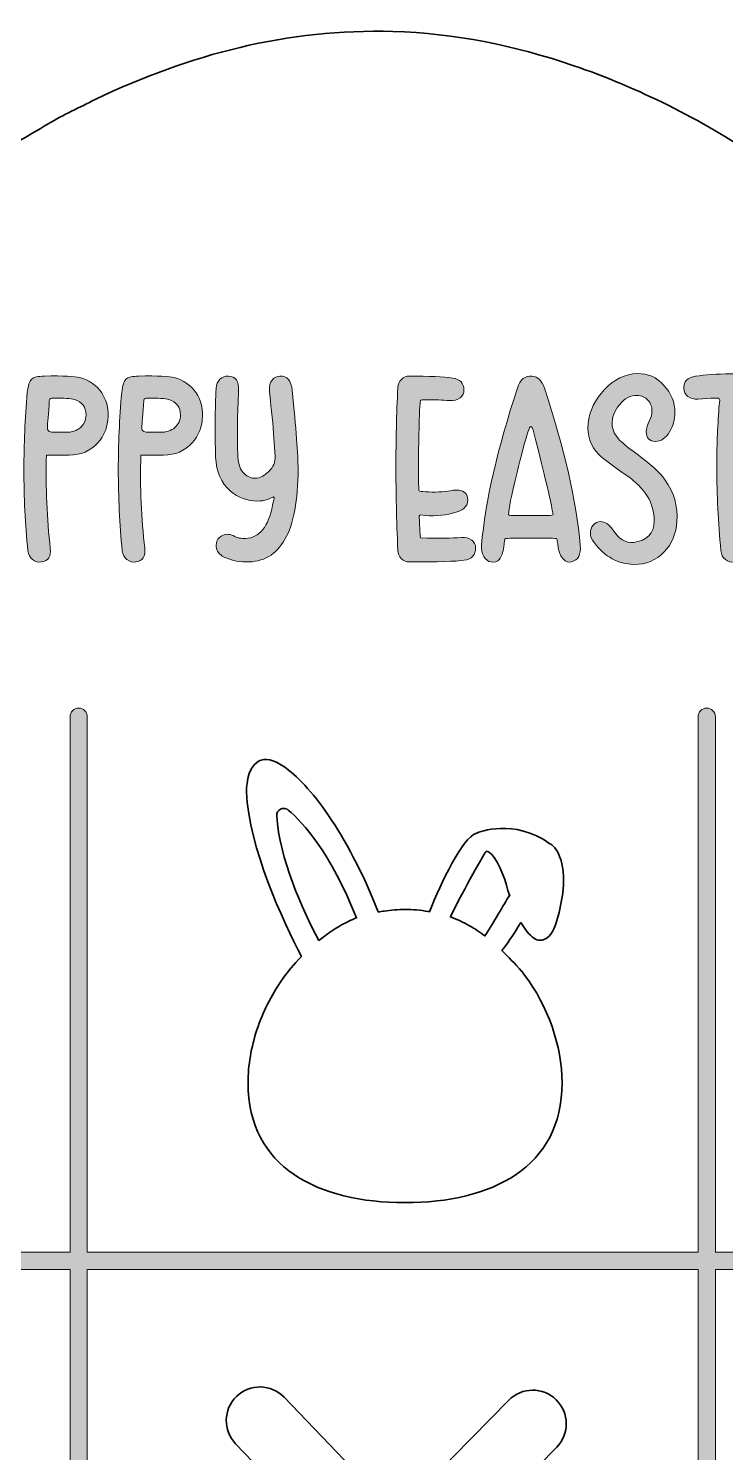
# Model space of a CAD drawing. Extents: x -95 to 1334, y -1165 to 318.
# Drawn here: x 286 to 649, y -423 to 318 of the extents above; entities that cross this region are included whole.
import ezdxf

# ---------------------------------------------------------------- set-up
doc = ezdxf.new("R2010")
doc.units = 0
doc.header["$MEASUREMENT"] = 0
doc.layers.add('Layer 1', color=7, linetype='Continuous', lineweight=0)

# ---------------------------------------------------------------- blocks, each defined once
blk = doc.blocks.new('Block_1')
at = {"layer": 'Layer 1', "color": 1, "lineweight": 35, "true_color": 0xff0000}
blk.add_open_spline([(1045.83, -512.06), (1045.83, -496.39), (1045.23, -480.68), (1044.16, -465.11), (1044.16, -465.09), (1044.16, -465.08), (1044.16, -465.08), (1044.16, -465.08), (1044.16, -465.08), (1044.16, -465.08), (1038.98, -390.02), (1022.68, -318.01), (1008.52, -266.95), (1002.84, -244.79), (995.5, -221.9), (987.63, -199.88), (986.05, -195.4), (985.14, -193), (985.14, -193), (985.14, -193), (985.14, -193), (985.14, -193), (978.99, -176.18), (972.59, -159.97), (966.45, -145.14), (962.45, -135.17), (958.23, -125.29), (953.79, -115.51), (951.8, -111), (949.9, -106.74), (948.1, -102.77), (947.18, -99.97), (945.94, -97.32), (944.46, -94.78), (943.55, -92.8), (942.68, -90.92), (941.85, -89.14), (938.98, -82.2), (935.59, -75.5), (932.15, -68.83), (932.15, -68.82), (932.14, -68.81), (932.14, -68.81), (932.14, -68.81), (932.14, -68.81), (932.14, -68.81), (931.16, -66.9), (930.17, -65), (929.18, -63.09), (924.5, -54), (919.78, -44.93), (914.91, -35.92), (914.89, -35.88), (914.87, -35.83), (914.84, -35.79), (914.83, -35.77), (914.83, -35.75), (914.82, -35.73), (913.5, -33.18), (911.67, -29.89), (909.54, -26.12), (909.33, -25.73), (909.1, -25.35), (908.88, -24.95), (905, -18.01), (901.01, -11.13), (896.84, -4.34), (896.78, -4.24), (896.73, -4.14), (896.67, -4.05), (896.62, -3.98), (896.58, -3.91), (896.55, -3.85), (896.11, -3.12), (895.68, -2.41), (895.25, -1.69), (895.25, -1.69), (895.25, -1.69), (895.25, -1.69), (895.25, -1.69), (876.71, 29.03), (876.71, 29.03), (876.54, 29.31), (876.45, 29.45), (876.45, 29.45), (858.18, 58.06), (838.22, 85.49), (816.84, 111.91), (796.87, 136.61), (775.51, 160.06), (752.53, 181.98), (735.68, 198.05), (718.45, 213.76), (699.36, 227.25), (689.05, 236.25), (677.59, 243.61), (666.16, 251.06), (636.04, 271.27), (603.9, 287.45), (569.58, 299.21), (539.18, 309.61), (508.02, 315.96), (475.82, 316.88), (421.06, 318.44), (369.74, 304.95), (320.7, 281.46), (312.52, 277.28), (304.09, 273.54), (296.25, 268.82), (284.79, 261.92), (273.01, 255.5), (262.26, 247.48), (248.26, 238.04), (234.7, 228.02), (221.82, 217.1), (219.77, 215.35), (217.72, 213.62), (215.66, 211.88), (184.33, 185.96), (156.39, 156.64), (130.47, 125.44), (122.02, 115.28), (113.84, 104.92), (105.9, 94.37), (105.9, 94.36), (105.89, 94.36), (105.89, 94.35), (85.67, 68.4), (67.39, 40.29), (51.63, 13.5), (50.86, 12.32), (50.13, 11.13), (49.51, 9.87), (12.47, -53.75), (-10.06, -109.04), (-10.06, -109.04), (-10.06, -109.04), (-10.05, -109.05), (-10.05, -109.05), (-17.86, -127.46), (-25.13, -146.08), (-31.94, -164.9), (-41.61, -191.65), (-50.23, -218.74), (-57.7, -246.17), (-57.7, -246.17), (-57.71, -246.17), (-57.71, -246.17), (-57.71, -246.17), (-63.28, -263.79), (-70.11, -294.32), (-70.11, -294.32), (-70.11, -294.33), (-70.11, -294.33), (-81.47, -342.14), (-87.91, -389.41), (-91.37, -431.99), (-91.37, -431.99), (-91.37, -432), (-91.37, -432), (-91.37, -432), (-91.37, -432.03), (-91.37, -432.09), (-91.37, -432.12), (-91.38, -432.15), (-91.38, -432.19), (-91.64, -435.31), (-91.87, -438.41), (-92.1, -441.47), (-92.1, -441.49), (-92.1, -441.52), (-92.1, -441.54), (-93.66, -463.12), (-94.48, -483.38), (-94.8, -501.74), (-94.8, -501.74), (-94.8, -501.97), (-94.8, -501.97), (-95.31, -577.05), (-87.19, -701.39), (-38.8, -818.73), (-38.73, -818.89), (-38.67, -819.03), (-38.61, -819.19), (-38.23, -820.09), (-37.85, -820.99), (-37.47, -821.9), (-24.51, -852.28), (-9.14, -881.41), (8.57, -909.23), (26.78, -937.85), (47.38, -964.7), (70.51, -989.57), (93.66, -1014.45), (118.84, -1037.02), (146.08, -1057.38), (163.83, -1070.65), (182.55, -1082.43), (201.53, -1093.77), (201.53, -1093.77), (201.56, -1093.78), (201.6, -1093.81), (202.24, -1094.19), (202.88, -1094.57), (203.52, -1094.96), (209.06, -1098.24), (214.84, -1101.11), (220.68, -1103.9), (227.25, -1107.22), (235.23, -1111.13), (244.11, -1115.21), (245.04, -1115.7), (245.98, -1116.17), (246.97, -1116.52), (249.18, -1117.52), (251.43, -1118.53), (253.74, -1119.54), (256.27, -1120.94), (258.92, -1122.08), (261.61, -1123.13), (263.1, -1123.7), (264.6, -1124.25), (266.1, -1124.81), (281.01, -1130.95), (297.1, -1136.81), (312.74, -1141.06), (312.78, -1141.08), (312.82, -1141.08), (312.85, -1141.09), (356.84, -1154.41), (401.96, -1161.82), (448.13, -1163.54), (489.33, -1165.07), (530.26, -1162), (570.78, -1154.49), (590.19, -1150.89), (609.41, -1146.56), (628.32, -1141.02), (628.32, -1141.02), (628.32, -1141.02), (628.32, -1141.02), (628.32, -1141.02), (628.33, -1141.02), (628.34, -1141.02), (628.35, -1141.02), (628.39, -1141.01), (628.42, -1140.99), (628.49, -1140.98), (628.55, -1140.95), (628.61, -1140.94), (628.69, -1140.92), (628.78, -1140.88), (628.88, -1140.85), (634.28, -1139.18), (678.07, -1125.4), (721.37, -1104.74), (721.38, -1104.74), (721.38, -1104.74), (721.39, -1104.74), (724.64, -1103.18), (727.88, -1101.59), (731.11, -1099.97), (731.22, -1099.91), (731.32, -1099.86), (731.43, -1099.8), (735.52, -1097.74), (739.57, -1095.62), (743.56, -1093.44), (743.65, -1093.4), (743.72, -1093.35), (743.81, -1093.31), (743.81, -1093.31), (743.81, -1093.31), (743.81, -1093.31), (747.06, -1091.49), (750.28, -1089.62), (753.5, -1087.74), (756.14, -1086.15), (758.77, -1084.54), (761.41, -1082.94), (788.14, -1067.7), (812.94, -1049.67), (836.36, -1029.78), (874.9, -997.06), (908.4, -959.8), (936.93, -918), (953.87, -893.17), (968.71, -867.25), (981.56, -840.3), (981.56, -840.3), (981.56, -840.3), (981.56, -840.3), (981.56, -840.3), (981.56, -840.3), (981.56, -840.3), (1011.95, -781.7), (1028.71, -717.88), (1037.49, -658.38), (1037.5, -658.37), (1037.5, -658.37), (1037.5, -658.36), (1039.72, -645.18), (1041.37, -630.68), (1042.58, -615.73), (1046.12, -577.12), (1046.62, -541.57), (1045.83, -512.06)], degree=3, knots=[0, 0, 0, 0, 1, 1, 1, 2, 2, 2, 3, 3, 3, 4, 4, 4, 5, 5, 5, 6, 6, 6, 7, 7, 7, 8, 8, 8, 9, 9, 9, 10, 10, 10, 11, 11, 11, 12, 12, 12, 13, 13, 13, 14, 14, 14, 15, 15, 15, 16, 16, 16, 17, 17, 17, 18, 18, 18, 19, 19, 19, 20, 20, 20, 21, 21, 21, 22, 22, 22, 23, 23, 23, 24, 24, 24, 25, 25, 25, 26, 26, 26, 27, 27, 27, 28, 28, 28, 29, 29, 29, 30, 30, 30, 31, 31, 31, 32, 32, 32, 33, 33, 33, 34, 34, 34, 35, 35, 35, 36, 36, 36, 37, 37, 37, 38, 38, 38, 39, 39, 39, 40, 40, 40, 41, 41, 41, 42, 42, 42, 43, 43, 43, 44, 44, 44, 45, 45, 45, 46, 46, 46, 47, 47, 47, 48, 48, 48, 49, 49, 49, 50, 50, 50, 51, 51, 51, 52, 52, 52, 53, 53, 53, 54, 54, 54, 55, 55, 55, 56, 56, 56, 57, 57, 57, 58, 58, 58, 59, 59, 59, 60, 60, 60, 61, 61, 61, 62, 62, 62, 63, 63, 63, 64, 64, 64, 65, 65, 65, 66, 66, 66, 67, 67, 67, 68, 68, 68, 69, 69, 69, 70, 70, 70, 71, 71, 71, 72, 72, 72, 73, 73, 73, 74, 74, 74, 75, 75, 75, 76, 76, 76, 77, 77, 77, 78, 78, 78, 79, 79, 79, 80, 80, 80, 81, 81, 81, 82, 82, 82, 83, 83, 83, 84, 84, 84, 85, 85, 85, 86, 86, 86, 87, 87, 87, 88, 88, 88, 89, 89, 89, 90, 90, 90, 91, 91, 91, 92, 92, 92, 93, 93, 93, 94, 94, 94, 95, 95, 95, 96, 96, 96, 97, 97, 97, 98, 98, 98, 99, 99, 99, 100, 100, 100, 101, 101, 101, 102, 102, 102, 102], dxfattribs=at)
blk = doc.blocks.new('Block_2')
at = {"layer": 'Layer 1', "true_color": 0x000000, "transparency": 33554687}
h = blk.add_hatch(color=18, dxfattribs=at)
h.dxf.hatch_style = 2
edge = h.paths.add_edge_path()
edge.add_spline(control_points=[(315.89, 117.13), (315.89, 121.21), (313.9, 123.89), (309.91, 125.16), (307.95, 125.67), (304.3, 125.92), (298.95, 125.92), (297.76, 125.92), (297.04, 125.58), (296.78, 124.91), (296.78, 124.31), (296.74, 123.42), (296.65, 122.23), (296.06, 115.43), (295.76, 111.35), (295.76, 110), (295.76, 108.72), (297.08, 108.09), (299.71, 108.09), (299.71, 108.09), (305.45, 108.09), (305.45, 108.09), (308.5, 108.09), (311.01, 108.91), (312.96, 110.57), (314.92, 112.23), (315.89, 114.41), (315.89, 117.13)], knot_values=[0, 0, 0, 0, 1, 1, 1, 2, 2, 2, 3, 3, 3, 4, 4, 4, 5, 5, 5, 6, 6, 6, 7, 7, 7, 8, 8, 8, 9, 9, 9, 9], degree=3, periodic=0)
edge = h.paths.add_edge_path()
edge.add_spline(control_points=[(327.36, 116.5), (327.28, 111.06), (325.49, 106.43), (322.01, 102.61), (318.19, 98.36), (313.22, 96.24), (307.1, 96.24), (307.1, 96.24), (295.76, 96.24), (295.76, 96.24), (295.76, 96.24), (295.25, 96.24), (295.25, 96.24), (294.83, 79.24), (295.51, 63.06), (297.29, 47.69), (297.8, 43.44), (296.23, 41.06), (292.58, 40.55), (290.96, 40.3), (289.46, 40.72), (288.05, 41.83), (286.65, 42.93), (285.82, 44.46), (285.57, 46.42), (284.21, 60.09), (283.53, 74.23), (283.53, 88.85), (283.53, 101.76), (284.12, 115.09), (285.31, 128.85), (285.74, 132.51), (286.46, 134.8), (287.48, 135.74), (288.58, 136.75), (290.83, 137.31), (294.23, 137.39), (304.17, 137.56), (310.29, 137.31), (312.58, 136.63), (317.59, 135.27), (321.42, 132.59), (324.05, 128.6), (326.43, 125.12), (327.53, 121.08), (327.36, 116.5)], knot_values=[0, 0, 0, 0, 1, 1, 1, 2, 2, 2, 3, 3, 3, 4, 4, 4, 5, 5, 5, 6, 6, 6, 7, 7, 7, 8, 8, 8, 9, 9, 9, 10, 10, 10, 11, 11, 11, 12, 12, 12, 13, 13, 13, 14, 14, 14, 15, 15, 15, 15], degree=3, periodic=0)
h = blk.add_hatch(color=18, dxfattribs=at)
h.dxf.hatch_style = 2
edge = h.paths.add_edge_path()
edge.add_spline(control_points=[(365.08, 117.13), (365.08, 121.21), (363.08, 123.89), (359.09, 125.16), (357.13, 125.67), (353.48, 125.92), (348.13, 125.92), (346.94, 125.92), (346.22, 125.58), (345.96, 124.91), (345.96, 124.31), (345.92, 123.42), (345.84, 122.23), (345.24, 115.43), (344.95, 111.35), (344.95, 110), (344.95, 108.72), (346.26, 108.09), (348.9, 108.09), (348.9, 108.09), (354.63, 108.09), (354.63, 108.09), (357.69, 108.09), (360.19, 108.91), (362.15, 110.57), (364.1, 112.23), (365.08, 114.41), (365.08, 117.13)], knot_values=[0, 0, 0, 0, 1, 1, 1, 2, 2, 2, 3, 3, 3, 4, 4, 4, 5, 5, 5, 6, 6, 6, 7, 7, 7, 8, 8, 8, 9, 9, 9, 9], degree=3, periodic=0)
edge = h.paths.add_edge_path()
edge.add_spline(control_points=[(376.55, 116.5), (376.46, 111.06), (374.68, 106.43), (371.19, 102.61), (367.37, 98.36), (362.4, 96.24), (356.29, 96.24), (356.29, 96.24), (344.95, 96.24), (344.95, 96.24), (344.95, 96.24), (344.44, 96.24), (344.44, 96.24), (344.01, 79.24), (344.69, 63.06), (346.47, 47.69), (346.98, 43.44), (345.41, 41.06), (341.76, 40.55), (340.15, 40.3), (338.64, 40.72), (337.24, 41.83), (335.84, 42.93), (335.01, 44.46), (334.75, 46.42), (333.39, 60.09), (332.71, 74.23), (332.71, 88.85), (332.71, 101.76), (333.31, 115.09), (334.5, 128.85), (334.92, 132.51), (335.64, 134.8), (336.66, 135.74), (337.77, 136.75), (340.02, 137.31), (343.42, 137.39), (353.35, 137.56), (359.47, 137.31), (361.77, 136.63), (366.78, 135.27), (370.6, 132.59), (373.23, 128.6), (375.61, 125.12), (376.72, 121.08), (376.55, 116.5)], knot_values=[0, 0, 0, 0, 1, 1, 1, 2, 2, 2, 3, 3, 3, 4, 4, 4, 5, 5, 5, 6, 6, 6, 7, 7, 7, 8, 8, 8, 9, 9, 9, 10, 10, 10, 11, 11, 11, 12, 12, 12, 13, 13, 13, 14, 14, 14, 15, 15, 15, 15], degree=3, periodic=0)
h = blk.add_hatch(color=18, dxfattribs=at)
h.dxf.hatch_style = 2
edge = h.paths.add_edge_path()
edge.add_spline(control_points=[(423.31, 130), (425.35, 110.04), (426.37, 96.36), (426.37, 88.97), (426.37, 72.66), (424.09, 60.47), (419.55, 52.4), (415, 44.33), (408.23, 40.38), (399.22, 40.55), (394.72, 40.64), (390.6, 41.66), (386.87, 43.61), (384.74, 45.22), (383.68, 47.09), (383.68, 49.22), (383.68, 50.83), (384.25, 52.19), (385.4, 53.3), (386.55, 54.4), (387.97, 54.95), (389.67, 54.95), (390.52, 54.95), (391.49, 54.74), (392.6, 54.31), (394.64, 53.12), (396.8, 52.61), (399.1, 52.79), (406.32, 53.21), (410.99, 58.99), (413.11, 70.11), (413.62, 72.49), (413.88, 73.81), (413.88, 74.07), (413.88, 74.32), (413.79, 74.45), (413.62, 74.45), (413.54, 74.45), (413.32, 74.36), (412.99, 74.19), (412.65, 74.02), (412.22, 73.81), (411.71, 73.56), (411.2, 73.3), (410.73, 73.13), (410.31, 73.05), (408.78, 72.54), (407.12, 72.28), (405.34, 72.28), (399.9, 72.28), (395.19, 74.02), (391.2, 77.51), (386.27, 81.67), (383.68, 87.53), (383.42, 95.09), (383, 108.17), (383.08, 120.15), (383.68, 131.02), (383.76, 132.97), (384.42, 134.55), (385.65, 135.74), (386.88, 136.92), (388.35, 137.48), (390.05, 137.39), (393.87, 137.22), (395.66, 134.72), (395.4, 129.87), (394.72, 118.07), (394.59, 106.47), (395.02, 95.09), (395.19, 91.35), (396.29, 88.51), (398.33, 86.55), (400.2, 84.85), (402.11, 84.05), (404.07, 84.13), (406.44, 84.3), (408.78, 85.49), (411.07, 87.7), (413.45, 89.91), (414.56, 92.58), (414.39, 95.73), (414.13, 101.33), (413.62, 108.09), (412.86, 115.99), (411.92, 124.91), (411.46, 129.62), (411.46, 130.13), (411.29, 132.25), (411.8, 134.04), (412.99, 135.48), (414, 136.67), (415.32, 137.31), (416.94, 137.39), (418.8, 137.48), (420.27, 136.88), (421.33, 135.61), (422.39, 134.33), (423.05, 132.46), (423.31, 130)], knot_values=[0, 0, 0, 0, 1, 1, 1, 2, 2, 2, 3, 3, 3, 4, 4, 4, 5, 5, 5, 6, 6, 6, 7, 7, 7, 8, 8, 8, 9, 9, 9, 10, 10, 10, 11, 11, 11, 12, 12, 12, 13, 13, 13, 14, 14, 14, 15, 15, 15, 16, 16, 16, 17, 17, 17, 18, 18, 18, 19, 19, 19, 20, 20, 20, 21, 21, 21, 22, 22, 22, 23, 23, 23, 24, 24, 24, 25, 25, 25, 26, 26, 26, 27, 27, 27, 28, 28, 28, 29, 29, 29, 30, 30, 30, 31, 31, 31, 32, 32, 32, 33, 33, 33, 33], degree=3, periodic=0)
h = blk.add_hatch(color=18, dxfattribs=at)
h.dxf.hatch_style = 2
edge = h.paths.add_edge_path()
edge.add_spline(control_points=[(518.87, 47.94), (518.95, 44.2), (516.91, 42.04), (512.75, 41.45), (508.84, 40.85), (499.37, 40.55), (484.34, 40.55), (482.72, 40.55), (481.34, 41.13), (480.2, 42.27), (479.05, 43.42), (478.43, 44.84), (478.35, 46.54), (477.67, 62.68), (477.33, 77.29), (477.33, 90.37), (477.33, 103.71), (477.67, 117.39), (478.35, 131.4), (478.43, 133.1), (479.05, 134.52), (480.2, 135.67), (481.34, 136.82), (482.72, 137.39), (484.34, 137.39), (494.7, 137.39), (502.18, 137.05), (506.76, 136.37), (510.75, 135.69), (512.75, 133.65), (512.75, 130.26), (512.84, 128.56), (512.18, 127.16), (510.78, 126.05), (509.38, 124.95), (507.53, 124.48), (505.23, 124.65), (501.58, 124.91), (497.72, 125.03), (493.64, 125.03), (491.52, 125.03), (490.37, 124.95), (490.2, 124.78), (490.03, 124.61), (489.9, 123.55), (489.82, 121.59), (489.22, 109.44), (489.01, 96.02), (489.18, 81.33), (489.18, 79.03), (489.26, 77.8), (489.43, 77.63), (489.69, 77.38), (490.79, 77.21), (492.75, 77.12), (497.42, 76.78), (501.96, 77), (506.38, 77.76), (507.57, 77.93), (508.38, 78.02), (508.8, 78.02), (512.28, 78.02), (514.24, 76.65), (514.66, 73.94), (515.34, 70.37), (513.35, 67.86), (508.68, 66.42), (503.83, 64.89), (498.52, 64.34), (492.75, 64.76), (492.75, 64.76), (490.07, 65.02), (490.07, 65.02), (489.82, 65.02), (489.6, 64.8), (489.43, 64.38), (489.43, 64.38), (489.43, 64.25), (489.43, 64.25), (489.43, 64.17), (489.46, 63.85), (489.5, 63.3), (489.54, 62.74), (489.56, 62.17), (489.56, 61.58), (489.56, 61.58), (489.82, 56.48), (489.82, 56.48), (489.99, 54.36), (490.11, 53.25), (490.2, 53.17), (490.2, 53.17), (493.77, 52.91), (493.77, 52.91), (500.22, 52.83), (506.13, 52.96), (511.48, 53.3), (513.69, 53.47), (515.47, 53.02), (516.83, 51.96), (518.19, 50.89), (518.87, 49.56), (518.87, 47.94)], knot_values=[0, 0, 0, 0, 1, 1, 1, 2, 2, 2, 3, 3, 3, 4, 4, 4, 5, 5, 5, 6, 6, 6, 7, 7, 7, 8, 8, 8, 9, 9, 9, 10, 10, 10, 11, 11, 11, 12, 12, 12, 13, 13, 13, 14, 14, 14, 15, 15, 15, 16, 16, 16, 17, 17, 17, 18, 18, 18, 19, 19, 19, 20, 20, 20, 21, 21, 21, 22, 22, 22, 23, 23, 23, 24, 24, 24, 25, 25, 25, 26, 26, 26, 27, 27, 27, 28, 28, 28, 29, 29, 29, 30, 30, 30, 31, 31, 31, 32, 32, 32, 33, 33, 33, 34, 34, 34, 34], degree=3, periodic=0)
h = blk.add_hatch(color=18, dxfattribs=at)
h.dxf.hatch_style = 2
edge = h.paths.add_edge_path()
edge.add_spline(control_points=[(546.14, 108.09), (544.78, 104.26), (542.82, 97.04), (540.27, 86.42), (537.47, 74.87), (536.07, 67.86), (536.07, 65.4), (536.07, 64.97), (536.45, 64.76), (537.22, 64.76), (537.22, 64.76), (556.33, 64.76), (556.33, 64.76), (558.28, 64.76), (559.26, 64.97), (559.26, 65.4), (559.09, 66.08), (558.88, 67.14), (558.62, 68.59), (557.18, 75.8), (554.04, 88.89), (549.19, 107.83), (548.68, 110.04), (548.17, 111.14), (547.66, 111.14), (547.24, 111.14), (546.73, 110.12), (546.14, 108.09)], knot_values=[0, 0, 0, 0, 1, 1, 1, 2, 2, 2, 3, 3, 3, 4, 4, 4, 5, 5, 5, 6, 6, 6, 7, 7, 7, 8, 8, 8, 9, 9, 9, 9], degree=3, periodic=0)
edge = h.paths.add_edge_path()
edge.add_spline(control_points=[(573.4, 49.35), (573.83, 44.33), (572.3, 41.45), (568.82, 40.68), (567.12, 40.26), (565.71, 40.68), (564.61, 41.96), (563.25, 43.4), (562.36, 45.44), (561.93, 48.07), (561.51, 50.96), (561.25, 52.45), (561.17, 52.53), (561.08, 52.79), (559.81, 52.91), (557.35, 52.91), (557.35, 52.91), (538.36, 52.91), (538.36, 52.91), (535.81, 52.91), (534.45, 52.83), (534.28, 52.66), (534.11, 52.57), (533.86, 51.17), (533.52, 48.45), (533.09, 45.48), (532.35, 43.33), (531.29, 42.02), (530.23, 40.7), (528.76, 40.22), (526.89, 40.55), (525.37, 40.81), (524.11, 41.76), (523.14, 43.42), (522.16, 45.08), (521.75, 47.05), (521.93, 49.35), (523.96, 72.19), (530.21, 99.46), (540.66, 131.15), (542.1, 135.65), (544.61, 137.69), (548.17, 137.26), (551.32, 137.01), (553.48, 134.97), (554.67, 131.15), (565.12, 99.46), (571.36, 72.19), (573.4, 49.35)], knot_values=[0, 0, 0, 0, 1, 1, 1, 2, 2, 2, 3, 3, 3, 4, 4, 4, 5, 5, 5, 6, 6, 6, 7, 7, 7, 8, 8, 8, 9, 9, 9, 10, 10, 10, 11, 11, 11, 12, 12, 12, 13, 13, 13, 14, 14, 14, 15, 15, 15, 16, 16, 16, 16], degree=3, periodic=0)
h = blk.add_hatch(color=18, dxfattribs=at)
h.dxf.hatch_style = 2
edge = h.paths.add_edge_path()
edge.add_spline(control_points=[(623.73, 61.58), (623.39, 55.38), (621.18, 50.11), (617.11, 45.78), (612.94, 41.36), (607.68, 39.2), (601.31, 39.28), (593.15, 39.45), (586.23, 43.23), (580.54, 50.62), (579.26, 52.23), (578.63, 53.93), (578.63, 55.72), (578.63, 57.25), (579.14, 58.6), (580.15, 59.79), (581.17, 60.98), (582.45, 61.58), (583.98, 61.58), (586.27, 61.58), (588.39, 60.18), (590.35, 57.37), (593.49, 52.45), (597.1, 50.24), (601.18, 50.75), (608.14, 51.6), (611.71, 55.33), (611.88, 61.96), (612.05, 71.05), (607.21, 78.99), (597.36, 85.79), (589.63, 91.14), (584.87, 94.71), (583.09, 96.49), (578.75, 101.08), (576.88, 106.47), (577.48, 112.67), (578.16, 119.21), (581, 125.12), (586.02, 130.38), (591.03, 135.74), (596.72, 138.5), (603.09, 138.67), (608.61, 138.84), (613.24, 136.8), (616.98, 132.55), (620.8, 128.47), (622.71, 123.76), (622.71, 118.41), (622.71, 114.67), (621.78, 111.31), (619.91, 108.34), (617.95, 105.03), (615.49, 103.37), (612.52, 103.37), (609.38, 103.37), (607.8, 105.07), (607.8, 108.47), (607.8, 110.17), (608.36, 112.08), (609.46, 114.2), (610.31, 115.81), (610.74, 117.47), (610.74, 119.17), (610.74, 121.46), (610.03, 123.35), (608.63, 124.84), (607.23, 126.33), (605.38, 127.16), (603.09, 127.33), (599.61, 127.5), (596.51, 125.88), (593.79, 122.48), (591.07, 119.25), (589.79, 115.86), (589.97, 112.29), (590.13, 109.23), (591.49, 106.43), (594.04, 103.88), (595.91, 102.01), (598.93, 99.59), (603.09, 96.62), (609.72, 91.86), (614.56, 87.4), (617.62, 83.24), (622.2, 76.87), (624.24, 69.65), (623.73, 61.58)], knot_values=[0, 0, 0, 0, 1, 1, 1, 2, 2, 2, 3, 3, 3, 4, 4, 4, 5, 5, 5, 6, 6, 6, 7, 7, 7, 8, 8, 8, 9, 9, 9, 10, 10, 10, 11, 11, 11, 12, 12, 12, 13, 13, 13, 14, 14, 14, 15, 15, 15, 16, 16, 16, 17, 17, 17, 18, 18, 18, 19, 19, 19, 20, 20, 20, 21, 21, 21, 22, 22, 22, 23, 23, 23, 24, 24, 24, 25, 25, 25, 26, 26, 26, 27, 27, 27, 28, 28, 28, 29, 29, 29, 29], degree=3, periodic=0)
h = blk.add_hatch(color=18, dxfattribs=at)
h.dxf.hatch_style = 2
edge = h.paths.add_edge_path()
edge.add_spline(control_points=[(675.85, 130.89), (675.76, 129.19), (675.04, 127.81), (673.68, 126.75), (672.32, 125.69), (670.54, 125.24), (668.33, 125.41), (668.33, 125.41), (662.59, 125.8), (662.59, 125.8), (659.87, 125.97), (658.43, 125.88), (658.26, 125.54), (658.09, 125.37), (657.88, 123.89), (657.62, 121.08), (656.69, 109.36), (656.22, 98.44), (656.22, 88.34), (656.22, 74.49), (656.99, 60.94), (658.52, 47.69), (659.03, 43.44), (657.41, 41.06), (653.67, 40.55), (651.98, 40.3), (650.43, 40.72), (649.02, 41.83), (647.62, 42.93), (646.84, 44.5), (646.67, 46.54), (645.22, 61.24), (644.5, 75.55), (644.5, 89.48), (644.5, 100.01), (644.88, 110.51), (645.65, 120.96), (645.65, 120.96), (646.03, 124.91), (646.03, 124.91), (646.03, 125.5), (645.73, 125.84), (645.14, 125.92), (644.2, 125.92), (642.93, 125.88), (641.32, 125.8), (641.32, 125.8), (634.82, 125.41), (634.82, 125.41), (632.61, 125.24), (630.82, 125.69), (629.47, 126.75), (628.11, 127.81), (627.38, 129.19), (627.3, 130.89), (627.21, 134.55), (629.25, 136.67), (633.42, 137.26), (638.43, 138.11), (644.5, 138.54), (651.64, 138.54), (658.69, 138.54), (664.72, 138.11), (669.73, 137.26), (673.89, 136.67), (675.93, 134.55), (675.85, 130.89)], knot_values=[0, 0, 0, 0, 1, 1, 1, 2, 2, 2, 3, 3, 3, 4, 4, 4, 5, 5, 5, 6, 6, 6, 7, 7, 7, 8, 8, 8, 9, 9, 9, 10, 10, 10, 11, 11, 11, 12, 12, 12, 13, 13, 13, 14, 14, 14, 15, 15, 15, 16, 16, 16, 17, 17, 17, 18, 18, 18, 19, 19, 19, 20, 20, 20, 21, 21, 21, 22, 22, 22, 22], degree=3, periodic=0)
at = {"layer": 'Layer 1'}
for points, knots in [([(327.36, 116.5), (327.28, 111.06), (325.49, 106.43), (322.01, 102.61), (318.19, 98.36), (313.22, 96.24), (307.1, 96.24), (307.1, 96.24), (295.76, 96.24), (295.76, 96.24), (295.76, 96.24), (295.25, 96.24), (295.25, 96.24), (294.83, 79.24), (295.51, 63.06), (297.29, 47.69), (297.8, 43.44), (296.23, 41.06), (292.58, 40.55), (290.96, 40.3), (289.46, 40.72), (288.05, 41.83), (286.65, 42.93), (285.82, 44.46), (285.57, 46.42), (284.21, 60.09), (283.53, 74.23), (283.53, 88.85), (283.53, 101.76), (284.12, 115.09), (285.31, 128.85), (285.74, 132.51), (286.46, 134.8), (287.48, 135.74), (288.58, 136.75), (290.83, 137.31), (294.23, 137.39), (304.17, 137.56), (310.29, 137.31), (312.58, 136.63), (317.59, 135.27), (321.42, 132.59), (324.05, 128.6), (326.43, 125.12), (327.53, 121.08), (327.36, 116.5)], [0, 0, 0, 0, 1, 1, 1, 2, 2, 2, 3, 3, 3, 4, 4, 4, 5, 5, 5, 6, 6, 6, 7, 7, 7, 8, 8, 8, 9, 9, 9, 10, 10, 10, 11, 11, 11, 12, 12, 12, 13, 13, 13, 14, 14, 14, 15, 15, 15, 15]), ([(376.55, 116.5), (376.46, 111.06), (374.68, 106.43), (371.19, 102.61), (367.37, 98.36), (362.4, 96.24), (356.29, 96.24), (356.29, 96.24), (344.95, 96.24), (344.95, 96.24), (344.95, 96.24), (344.44, 96.24), (344.44, 96.24), (344.01, 79.24), (344.69, 63.06), (346.47, 47.69), (346.98, 43.44), (345.41, 41.06), (341.76, 40.55), (340.15, 40.3), (338.64, 40.72), (337.24, 41.83), (335.84, 42.93), (335.01, 44.46), (334.75, 46.42), (333.39, 60.09), (332.71, 74.23), (332.71, 88.85), (332.71, 101.76), (333.31, 115.09), (334.5, 128.85), (334.92, 132.51), (335.64, 134.8), (336.66, 135.74), (337.77, 136.75), (340.02, 137.31), (343.42, 137.39), (353.35, 137.56), (359.47, 137.31), (361.77, 136.63), (366.78, 135.27), (370.6, 132.59), (373.23, 128.6), (375.61, 125.12), (376.72, 121.08), (376.55, 116.5)], [0, 0, 0, 0, 1, 1, 1, 2, 2, 2, 3, 3, 3, 4, 4, 4, 5, 5, 5, 6, 6, 6, 7, 7, 7, 8, 8, 8, 9, 9, 9, 10, 10, 10, 11, 11, 11, 12, 12, 12, 13, 13, 13, 14, 14, 14, 15, 15, 15, 15]), ([(423.31, 130), (425.35, 110.04), (426.37, 96.36), (426.37, 88.97), (426.37, 72.66), (424.09, 60.47), (419.55, 52.4), (415, 44.33), (408.23, 40.38), (399.22, 40.55), (394.72, 40.64), (390.6, 41.66), (386.87, 43.61), (384.74, 45.22), (383.68, 47.09), (383.68, 49.22), (383.68, 50.83), (384.25, 52.19), (385.4, 53.3), (386.55, 54.4), (387.97, 54.95), (389.67, 54.95), (390.52, 54.95), (391.49, 54.74), (392.6, 54.31), (394.64, 53.12), (396.8, 52.61), (399.1, 52.79), (406.32, 53.21), (410.99, 58.99), (413.11, 70.11), (413.62, 72.49), (413.88, 73.81), (413.88, 74.07), (413.88, 74.32), (413.79, 74.45), (413.62, 74.45), (413.54, 74.45), (413.32, 74.36), (412.99, 74.19), (412.65, 74.02), (412.22, 73.81), (411.71, 73.56), (411.2, 73.3), (410.73, 73.13), (410.31, 73.05), (408.78, 72.54), (407.12, 72.28), (405.34, 72.28), (399.9, 72.28), (395.19, 74.02), (391.2, 77.51), (386.27, 81.67), (383.68, 87.53), (383.42, 95.09), (383, 108.17), (383.08, 120.15), (383.68, 131.02), (383.76, 132.97), (384.42, 134.55), (385.65, 135.74), (386.88, 136.92), (388.35, 137.48), (390.05, 137.39), (393.87, 137.22), (395.66, 134.72), (395.4, 129.87), (394.72, 118.07), (394.59, 106.47), (395.02, 95.09), (395.19, 91.35), (396.29, 88.51), (398.33, 86.55), (400.2, 84.85), (402.11, 84.05), (404.07, 84.13), (406.44, 84.3), (408.78, 85.49), (411.07, 87.7), (413.45, 89.91), (414.56, 92.58), (414.39, 95.73), (414.13, 101.33), (413.62, 108.09), (412.86, 115.99), (411.92, 124.91), (411.46, 129.62), (411.46, 130.13), (411.29, 132.25), (411.8, 134.04), (412.99, 135.48), (414, 136.67), (415.32, 137.31), (416.94, 137.39), (418.8, 137.48), (420.27, 136.88), (421.33, 135.61), (422.39, 134.33), (423.05, 132.46), (423.31, 130)], [0, 0, 0, 0, 1, 1, 1, 2, 2, 2, 3, 3, 3, 4, 4, 4, 5, 5, 5, 6, 6, 6, 7, 7, 7, 8, 8, 8, 9, 9, 9, 10, 10, 10, 11, 11, 11, 12, 12, 12, 13, 13, 13, 14, 14, 14, 15, 15, 15, 16, 16, 16, 17, 17, 17, 18, 18, 18, 19, 19, 19, 20, 20, 20, 21, 21, 21, 22, 22, 22, 23, 23, 23, 24, 24, 24, 25, 25, 25, 26, 26, 26, 27, 27, 27, 28, 28, 28, 29, 29, 29, 30, 30, 30, 31, 31, 31, 32, 32, 32, 33, 33, 33, 33]), ([(518.87, 47.94), (518.95, 44.2), (516.91, 42.04), (512.75, 41.45), (508.84, 40.85), (499.37, 40.55), (484.34, 40.55), (482.72, 40.55), (481.34, 41.13), (480.2, 42.27), (479.05, 43.42), (478.43, 44.84), (478.35, 46.54), (477.67, 62.68), (477.33, 77.29), (477.33, 90.37), (477.33, 103.71), (477.67, 117.39), (478.35, 131.4), (478.43, 133.1), (479.05, 134.52), (480.2, 135.67), (481.34, 136.82), (482.72, 137.39), (484.34, 137.39), (494.7, 137.39), (502.18, 137.05), (506.76, 136.37), (510.75, 135.69), (512.75, 133.65), (512.75, 130.26), (512.84, 128.56), (512.18, 127.16), (510.78, 126.05), (509.38, 124.95), (507.53, 124.48), (505.23, 124.65), (501.58, 124.91), (497.72, 125.03), (493.64, 125.03), (491.52, 125.03), (490.37, 124.95), (490.2, 124.78), (490.03, 124.61), (489.9, 123.55), (489.82, 121.59), (489.22, 109.44), (489.01, 96.02), (489.18, 81.33), (489.18, 79.03), (489.26, 77.8), (489.43, 77.63), (489.69, 77.38), (490.79, 77.21), (492.75, 77.12), (497.42, 76.78), (501.96, 77), (506.38, 77.76), (507.57, 77.93), (508.38, 78.02), (508.8, 78.02), (512.28, 78.02), (514.24, 76.65), (514.66, 73.94), (515.34, 70.37), (513.35, 67.86), (508.68, 66.42), (503.83, 64.89), (498.52, 64.34), (492.75, 64.76), (492.75, 64.76), (490.07, 65.02), (490.07, 65.02), (489.82, 65.02), (489.6, 64.8), (489.43, 64.38), (489.43, 64.38), (489.43, 64.25), (489.43, 64.25), (489.43, 64.17), (489.46, 63.85), (489.5, 63.3), (489.54, 62.74), (489.56, 62.17), (489.56, 61.58), (489.56, 61.58), (489.82, 56.48), (489.82, 56.48), (489.99, 54.36), (490.11, 53.25), (490.2, 53.17), (490.2, 53.17), (493.77, 52.91), (493.77, 52.91), (500.22, 52.83), (506.13, 52.96), (511.48, 53.3), (513.69, 53.47), (515.47, 53.02), (516.83, 51.96), (518.19, 50.89), (518.87, 49.56), (518.87, 47.94)], [0, 0, 0, 0, 1, 1, 1, 2, 2, 2, 3, 3, 3, 4, 4, 4, 5, 5, 5, 6, 6, 6, 7, 7, 7, 8, 8, 8, 9, 9, 9, 10, 10, 10, 11, 11, 11, 12, 12, 12, 13, 13, 13, 14, 14, 14, 15, 15, 15, 16, 16, 16, 17, 17, 17, 18, 18, 18, 19, 19, 19, 20, 20, 20, 21, 21, 21, 22, 22, 22, 23, 23, 23, 24, 24, 24, 25, 25, 25, 26, 26, 26, 27, 27, 27, 28, 28, 28, 29, 29, 29, 30, 30, 30, 31, 31, 31, 32, 32, 32, 33, 33, 33, 34, 34, 34, 34]), ([(573.4, 49.35), (573.83, 44.33), (572.3, 41.45), (568.82, 40.68), (567.12, 40.26), (565.71, 40.68), (564.61, 41.96), (563.25, 43.4), (562.36, 45.44), (561.93, 48.07), (561.51, 50.96), (561.25, 52.45), (561.17, 52.53), (561.08, 52.79), (559.81, 52.91), (557.35, 52.91), (557.35, 52.91), (538.36, 52.91), (538.36, 52.91), (535.81, 52.91), (534.45, 52.83), (534.28, 52.66), (534.11, 52.57), (533.86, 51.17), (533.52, 48.45), (533.09, 45.48), (532.35, 43.33), (531.29, 42.02), (530.23, 40.7), (528.76, 40.22), (526.89, 40.55), (525.37, 40.81), (524.11, 41.76), (523.14, 43.42), (522.16, 45.08), (521.75, 47.05), (521.93, 49.35), (523.96, 72.19), (530.21, 99.46), (540.66, 131.15), (542.1, 135.65), (544.61, 137.69), (548.17, 137.26), (551.32, 137.01), (553.48, 134.97), (554.67, 131.15), (565.12, 99.46), (571.36, 72.19), (573.4, 49.35)], [0, 0, 0, 0, 1, 1, 1, 2, 2, 2, 3, 3, 3, 4, 4, 4, 5, 5, 5, 6, 6, 6, 7, 7, 7, 8, 8, 8, 9, 9, 9, 10, 10, 10, 11, 11, 11, 12, 12, 12, 13, 13, 13, 14, 14, 14, 15, 15, 15, 16, 16, 16, 16]), ([(623.73, 61.58), (623.39, 55.38), (621.18, 50.11), (617.11, 45.78), (612.94, 41.36), (607.68, 39.2), (601.31, 39.28), (593.15, 39.45), (586.23, 43.23), (580.54, 50.62), (579.26, 52.23), (578.63, 53.93), (578.63, 55.72), (578.63, 57.25), (579.14, 58.6), (580.15, 59.79), (581.17, 60.98), (582.45, 61.58), (583.98, 61.58), (586.27, 61.58), (588.39, 60.18), (590.35, 57.37), (593.49, 52.45), (597.1, 50.24), (601.18, 50.75), (608.14, 51.6), (611.71, 55.33), (611.88, 61.96), (612.05, 71.05), (607.21, 78.99), (597.36, 85.79), (589.63, 91.14), (584.87, 94.71), (583.09, 96.49), (578.75, 101.08), (576.88, 106.47), (577.48, 112.67), (578.16, 119.21), (581, 125.12), (586.02, 130.38), (591.03, 135.74), (596.72, 138.5), (603.09, 138.67), (608.61, 138.84), (613.24, 136.8), (616.98, 132.55), (620.8, 128.47), (622.71, 123.76), (622.71, 118.41), (622.71, 114.67), (621.78, 111.31), (619.91, 108.34), (617.95, 105.03), (615.49, 103.37), (612.52, 103.37), (609.38, 103.37), (607.8, 105.07), (607.8, 108.47), (607.8, 110.17), (608.36, 112.08), (609.46, 114.2), (610.31, 115.81), (610.74, 117.47), (610.74, 119.17), (610.74, 121.46), (610.03, 123.35), (608.63, 124.84), (607.23, 126.33), (605.38, 127.16), (603.09, 127.33), (599.61, 127.5), (596.51, 125.88), (593.79, 122.48), (591.07, 119.25), (589.79, 115.86), (589.97, 112.29), (590.13, 109.23), (591.49, 106.43), (594.04, 103.88), (595.91, 102.01), (598.93, 99.59), (603.09, 96.62), (609.72, 91.86), (614.56, 87.4), (617.62, 83.24), (622.2, 76.87), (624.24, 69.65), (623.73, 61.58)], [0, 0, 0, 0, 1, 1, 1, 2, 2, 2, 3, 3, 3, 4, 4, 4, 5, 5, 5, 6, 6, 6, 7, 7, 7, 8, 8, 8, 9, 9, 9, 10, 10, 10, 11, 11, 11, 12, 12, 12, 13, 13, 13, 14, 14, 14, 15, 15, 15, 16, 16, 16, 17, 17, 17, 18, 18, 18, 19, 19, 19, 20, 20, 20, 21, 21, 21, 22, 22, 22, 23, 23, 23, 24, 24, 24, 25, 25, 25, 26, 26, 26, 27, 27, 27, 28, 28, 28, 29, 29, 29, 29]), ([(675.85, 130.89), (675.76, 129.19), (675.04, 127.81), (673.68, 126.75), (672.32, 125.69), (670.54, 125.24), (668.33, 125.41), (668.33, 125.41), (662.59, 125.8), (662.59, 125.8), (659.87, 125.97), (658.43, 125.88), (658.26, 125.54), (658.09, 125.37), (657.88, 123.89), (657.62, 121.08), (656.69, 109.36), (656.22, 98.44), (656.22, 88.34), (656.22, 74.49), (656.99, 60.94), (658.52, 47.69), (659.03, 43.44), (657.41, 41.06), (653.67, 40.55), (651.98, 40.3), (650.43, 40.72), (649.02, 41.83), (647.62, 42.93), (646.84, 44.5), (646.67, 46.54), (645.22, 61.24), (644.5, 75.55), (644.5, 89.48), (644.5, 100.01), (644.88, 110.51), (645.65, 120.96), (645.65, 120.96), (646.03, 124.91), (646.03, 124.91), (646.03, 125.5), (645.73, 125.84), (645.14, 125.92), (644.2, 125.92), (642.93, 125.88), (641.32, 125.8), (641.32, 125.8), (634.82, 125.41), (634.82, 125.41), (632.61, 125.24), (630.82, 125.69), (629.47, 126.75), (628.11, 127.81), (627.38, 129.19), (627.3, 130.89), (627.21, 134.55), (629.25, 136.67), (633.42, 137.26), (638.43, 138.11), (644.5, 138.54), (651.64, 138.54), (658.69, 138.54), (664.72, 138.11), (669.73, 137.26), (673.89, 136.67), (675.93, 134.55), (675.85, 130.89)], [0, 0, 0, 0, 1, 1, 1, 2, 2, 2, 3, 3, 3, 4, 4, 4, 5, 5, 5, 6, 6, 6, 7, 7, 7, 8, 8, 8, 9, 9, 9, 10, 10, 10, 11, 11, 11, 12, 12, 12, 13, 13, 13, 14, 14, 14, 15, 15, 15, 16, 16, 16, 17, 17, 17, 18, 18, 18, 19, 19, 19, 20, 20, 20, 21, 21, 21, 22, 22, 22, 22]), ([(315.89, 117.13), (315.89, 121.21), (313.9, 123.89), (309.91, 125.16), (307.95, 125.67), (304.3, 125.92), (298.95, 125.92), (297.76, 125.92), (297.04, 125.58), (296.78, 124.91), (296.78, 124.31), (296.74, 123.42), (296.65, 122.23), (296.06, 115.43), (295.76, 111.35), (295.76, 110), (295.76, 108.72), (297.08, 108.09), (299.71, 108.09), (299.71, 108.09), (305.45, 108.09), (305.45, 108.09), (308.5, 108.09), (311.01, 108.91), (312.96, 110.57), (314.92, 112.23), (315.89, 114.41), (315.89, 117.13)], [0, 0, 0, 0, 1, 1, 1, 2, 2, 2, 3, 3, 3, 4, 4, 4, 5, 5, 5, 6, 6, 6, 7, 7, 7, 8, 8, 8, 9, 9, 9, 9]), ([(365.08, 117.13), (365.08, 121.21), (363.08, 123.89), (359.09, 125.16), (357.13, 125.67), (353.48, 125.92), (348.13, 125.92), (346.94, 125.92), (346.22, 125.58), (345.96, 124.91), (345.96, 124.31), (345.92, 123.42), (345.84, 122.23), (345.24, 115.43), (344.95, 111.35), (344.95, 110), (344.95, 108.72), (346.26, 108.09), (348.9, 108.09), (348.9, 108.09), (354.63, 108.09), (354.63, 108.09), (357.69, 108.09), (360.19, 108.91), (362.15, 110.57), (364.1, 112.23), (365.08, 114.41), (365.08, 117.13)], [0, 0, 0, 0, 1, 1, 1, 2, 2, 2, 3, 3, 3, 4, 4, 4, 5, 5, 5, 6, 6, 6, 7, 7, 7, 8, 8, 8, 9, 9, 9, 9]), ([(546.14, 108.09), (544.78, 104.26), (542.82, 97.04), (540.27, 86.42), (537.47, 74.87), (536.07, 67.86), (536.07, 65.4), (536.07, 64.97), (536.45, 64.76), (537.22, 64.76), (537.22, 64.76), (556.33, 64.76), (556.33, 64.76), (558.28, 64.76), (559.26, 64.97), (559.26, 65.4), (559.09, 66.08), (558.88, 67.14), (558.62, 68.59), (557.18, 75.8), (554.04, 88.89), (549.19, 107.83), (548.68, 110.04), (548.17, 111.14), (547.66, 111.14), (547.24, 111.14), (546.73, 110.12), (546.14, 108.09)], [0, 0, 0, 0, 1, 1, 1, 2, 2, 2, 3, 3, 3, 4, 4, 4, 5, 5, 5, 6, 6, 6, 7, 7, 7, 8, 8, 8, 9, 9, 9, 9])]:
    blk.add_open_spline(points, degree=3, knots=knots, dxfattribs=at)
blk = doc.blocks.new('Block_11')
at = {"layer": 'Layer 1', "color": 1, "lineweight": 35, "true_color": 0xff0000}
for points, knots in [([(542.87, -172.65), (542.86, -172.64), (542.85, -172.63), (542.84, -172.62), (539.3, -168.64), (535.9, -165.07), (532.57, -161.9), (534.85, -158.96), (538.15, -154.07), (542.45, -147.28), (544.11, -150.17), (546.03, -152.73), (548.24, -154.64), (550.69, -156.75), (552.79, -156.72), (554.13, -156.33), (558.42, -155.09), (560.46, -148.66), (560.68, -147.93), (570.7, -114.9), (558.94, -106.96), (557.6, -106.19), (538.59, -92.82), (520.69, -100.14), (519.31, -100.74), (511.57, -103.48), (501, -126.51), (494.77, -141.64), (494.53, -141.61), (494.3, -141.57), (494.05, -141.53), (490.15, -140.82), (486.15, -140.44), (482.09, -140.44), (478.41, -140.44), (474.78, -140.75), (471.22, -141.34), (470.18, -141.43), (469.16, -141.56), (468.15, -141.73), (451.56, -99.8), (432.1, -75.02), (418.87, -65.95), (413.59, -62.31), (409.18, -61.4), (405.77, -63.23), (399.37, -66.68), (399.49, -78.59), (399.51, -79.13), (400.7, -108.42), (418.56, -146.54), (428.11, -164.98), (424.04, -169.2), (421.05, -172.97), (419.36, -175.24), (418.31, -176.65), (417.76, -177.48), (417.76, -177.48), (412.29, -185.35), (407.94, -194.03), (404.95, -203.07), (401.95, -212.11), (400.32, -221.51), (400.32, -230.81), (400.32, -274.92), (436.93, -293.15), (482.09, -293.15), (527.26, -293.15), (563.88, -274.92), (563.88, -230.81), (563.88, -211.05), (556.52, -190.86), (544.35, -174.59), (543.94, -173.95), (543.45, -173.31), (542.87, -172.65)], [0, 0, 0, 0, 1, 1, 1, 2, 2, 2, 3, 3, 3, 4, 4, 4, 5, 5, 5, 6, 6, 6, 7, 7, 7, 8, 8, 8, 9, 9, 9, 10, 10, 10, 11, 11, 11, 12, 12, 12, 13, 13, 13, 14, 14, 14, 15, 15, 15, 16, 16, 16, 17, 17, 17, 18, 18, 18, 19, 19, 19, 20, 20, 20, 21, 21, 21, 22, 22, 22, 23, 23, 23, 24, 24, 24, 25, 25, 25, 25]), ([(449.04, -148.53), (444.71, -150.94), (440.74, -153.73), (437.19, -156.61), (428.44, -140.02), (416.61, -113.9), (415.24, -91.67), (415.14, -90.18), (415.88, -88.89), (417.21, -88.21), (417.68, -87.97), (418.27, -87.81), (418.9, -87.81), (419.65, -87.81), (420.46, -88.05), (421.2, -88.66), (429.19, -95.29), (443.16, -110.81), (456.84, -144.83), (454.13, -145.91), (451.53, -147.15), (449.04, -148.53)], [0, 0, 0, 0, 1, 1, 1, 2, 2, 2, 3, 3, 3, 4, 4, 4, 5, 5, 5, 6, 6, 6, 7, 7, 7, 7]), ([(515.74, -148.96), (512.48, -147.09), (509.16, -145.56), (505.71, -144.36), (513.33, -128.63), (523.37, -111.66), (523.51, -111.42), (524, -110.54), (524.49, -110.12), (524.96, -110.17), (527.78, -110.51), (532.8, -120.15), (534.94, -127.81), (535.43, -129.59), (536, -131.52), (536.64, -133.51), (536.64, -133.51), (536.27, -133.3), (536.27, -133.3), (533.69, -137.84), (528.04, -147.54), (523.69, -154.26), (521.06, -152.26), (518.42, -150.5), (515.74, -148.96)], [0, 0, 0, 0, 1, 1, 1, 2, 2, 2, 3, 3, 3, 4, 4, 4, 5, 5, 5, 6, 6, 6, 7, 7, 7, 8, 8, 8, 8])]:
    blk.add_open_spline(points, degree=3, knots=knots, dxfattribs=at)
blk = doc.blocks.new('Block_10')
at = {"layer": 'Layer 1'}
blk.add_blockref('Block_11', (0, 0), dxfattribs=at)
blk = doc.blocks.new('Block_3')
at = {"layer": 'Layer 1', "true_color": 0x000000, "transparency": 33554687}
h = blk.add_hatch(color=18, dxfattribs=at)
h.dxf.hatch_style = 2
edge = h.paths.add_edge_path()
edge.add_spline(control_points=[(316.56, -638.91), (316.56, -638.91), (634.77, -638.91), (634.77, -638.91), (634.77, -638.91), (634.77, -327.93), (634.77, -327.93), (634.77, -327.93), (316.56, -327.93), (316.56, -327.93), (316.56, -327.93), (316.56, -638.91), (316.56, -638.91)], knot_values=[0, 0, 0, 0, 1, 1, 1, 2, 2, 2, 3, 3, 3, 4, 4, 4, 4], degree=3, periodic=0)
edge = h.paths.add_edge_path()
edge.add_spline(control_points=[(639.26, -931.26), (636.78, -931.26), (634.77, -929.25), (634.77, -926.77), (634.77, -926.77), (634.77, -647.9), (634.77, -647.9), (634.77, -647.9), (316.56, -647.9), (316.56, -647.9), (316.56, -647.9), (316.56, -926.77), (316.56, -926.77), (316.56, -929.25), (314.55, -931.26), (312.07, -931.26), (309.59, -931.26), (307.57, -929.25), (307.57, -926.77), (307.57, -926.77), (307.57, -647.9), (307.57, -647.9), (307.57, -647.9), (32.33, -647.9), (32.33, -647.9), (29.85, -647.9), (27.83, -645.89), (27.83, -643.41), (27.83, -640.93), (29.85, -638.91), (32.33, -638.91), (32.33, -638.91), (307.57, -638.91), (307.57, -638.91), (307.57, -638.91), (307.57, -327.93), (307.57, -327.93), (307.57, -327.93), (32.33, -327.93), (32.33, -327.93), (29.85, -327.93), (27.83, -325.92), (27.83, -323.44), (27.83, -320.96), (29.85, -318.94), (32.33, -318.94), (32.33, -318.94), (307.57, -318.94), (307.57, -318.94), (307.57, -318.94), (307.57, -40.08), (307.57, -40.08), (307.57, -37.6), (309.59, -35.59), (312.07, -35.59), (314.55, -35.59), (316.56, -37.6), (316.56, -40.08), (316.56, -40.08), (316.56, -318.94), (316.56, -318.94), (316.56, -318.94), (634.77, -318.94), (634.77, -318.94), (634.77, -318.94), (634.77, -40.08), (634.77, -40.08), (634.77, -37.6), (636.78, -35.59), (639.26, -35.59), (641.74, -35.59), (643.76, -37.6), (643.76, -40.08), (643.76, -40.08), (643.76, -318.94), (643.76, -318.94), (643.76, -318.94), (919, -318.94), (919, -318.94), (921.48, -318.94), (923.5, -320.96), (923.5, -323.44), (923.5, -325.92), (921.48, -327.93), (919, -327.93), (919, -327.93), (643.76, -327.93), (643.76, -327.93), (643.76, -327.93), (643.76, -638.91), (643.76, -638.91), (643.76, -638.91), (919, -638.91), (919, -638.91), (921.48, -638.91), (923.5, -640.93), (923.5, -643.41), (923.5, -645.89), (921.48, -647.9), (919, -647.9), (919, -647.9), (643.76, -647.9), (643.76, -647.9), (643.76, -647.9), (643.76, -926.77), (643.76, -926.77), (643.76, -929.25), (641.74, -931.26), (639.26, -931.26)], knot_values=[0, 0, 0, 0, 1, 1, 1, 2, 2, 2, 3, 3, 3, 4, 4, 4, 5, 5, 5, 6, 6, 6, 7, 7, 7, 8, 8, 8, 9, 9, 9, 10, 10, 10, 11, 11, 11, 12, 12, 12, 13, 13, 13, 14, 14, 14, 15, 15, 15, 16, 16, 16, 17, 17, 17, 18, 18, 18, 19, 19, 19, 20, 20, 20, 21, 21, 21, 22, 22, 22, 23, 23, 23, 24, 24, 24, 25, 25, 25, 26, 26, 26, 27, 27, 27, 28, 28, 28, 29, 29, 29, 30, 30, 30, 31, 31, 31, 32, 32, 32, 33, 33, 33, 34, 34, 34, 35, 35, 35, 36, 36, 36, 36], degree=3, periodic=0)
at = {"layer": 'Layer 1'}
for points, knots in [([(639.26, -931.26), (636.78, -931.26), (634.77, -929.25), (634.77, -926.77), (634.77, -926.77), (634.77, -647.9), (634.77, -647.9), (634.77, -647.9), (316.56, -647.9), (316.56, -647.9), (316.56, -647.9), (316.56, -926.77), (316.56, -926.77), (316.56, -929.25), (314.55, -931.26), (312.07, -931.26), (309.59, -931.26), (307.57, -929.25), (307.57, -926.77), (307.57, -926.77), (307.57, -647.9), (307.57, -647.9), (307.57, -647.9), (32.33, -647.9), (32.33, -647.9), (29.85, -647.9), (27.83, -645.89), (27.83, -643.41), (27.83, -640.93), (29.85, -638.91), (32.33, -638.91), (32.33, -638.91), (307.57, -638.91), (307.57, -638.91), (307.57, -638.91), (307.57, -327.93), (307.57, -327.93), (307.57, -327.93), (32.33, -327.93), (32.33, -327.93), (29.85, -327.93), (27.83, -325.92), (27.83, -323.44), (27.83, -320.96), (29.85, -318.94), (32.33, -318.94), (32.33, -318.94), (307.57, -318.94), (307.57, -318.94), (307.57, -318.94), (307.57, -40.08), (307.57, -40.08), (307.57, -37.6), (309.59, -35.59), (312.07, -35.59), (314.55, -35.59), (316.56, -37.6), (316.56, -40.08), (316.56, -40.08), (316.56, -318.94), (316.56, -318.94), (316.56, -318.94), (634.77, -318.94), (634.77, -318.94), (634.77, -318.94), (634.77, -40.08), (634.77, -40.08), (634.77, -37.6), (636.78, -35.59), (639.26, -35.59), (641.74, -35.59), (643.76, -37.6), (643.76, -40.08), (643.76, -40.08), (643.76, -318.94), (643.76, -318.94), (643.76, -318.94), (919, -318.94), (919, -318.94), (921.48, -318.94), (923.5, -320.96), (923.5, -323.44), (923.5, -325.92), (921.48, -327.93), (919, -327.93), (919, -327.93), (643.76, -327.93), (643.76, -327.93), (643.76, -327.93), (643.76, -638.91), (643.76, -638.91), (643.76, -638.91), (919, -638.91), (919, -638.91), (921.48, -638.91), (923.5, -640.93), (923.5, -643.41), (923.5, -645.89), (921.48, -647.9), (919, -647.9), (919, -647.9), (643.76, -647.9), (643.76, -647.9), (643.76, -647.9), (643.76, -926.77), (643.76, -926.77), (643.76, -929.25), (641.74, -931.26), (639.26, -931.26)], [0, 0, 0, 0, 1, 1, 1, 2, 2, 2, 3, 3, 3, 4, 4, 4, 5, 5, 5, 6, 6, 6, 7, 7, 7, 8, 8, 8, 9, 9, 9, 10, 10, 10, 11, 11, 11, 12, 12, 12, 13, 13, 13, 14, 14, 14, 15, 15, 15, 16, 16, 16, 17, 17, 17, 18, 18, 18, 19, 19, 19, 20, 20, 20, 21, 21, 21, 22, 22, 22, 23, 23, 23, 24, 24, 24, 25, 25, 25, 26, 26, 26, 27, 27, 27, 28, 28, 28, 29, 29, 29, 30, 30, 30, 31, 31, 31, 32, 32, 32, 33, 33, 33, 34, 34, 34, 35, 35, 35, 36, 36, 36, 36]), ([(316.56, -638.91), (316.56, -638.91), (634.77, -638.91), (634.77, -638.91), (634.77, -638.91), (634.77, -327.93), (634.77, -327.93), (634.77, -327.93), (316.56, -327.93), (316.56, -327.93), (316.56, -327.93), (316.56, -638.91), (316.56, -638.91)], [0, 0, 0, 0, 1, 1, 1, 2, 2, 2, 3, 3, 3, 4, 4, 4, 4])]:
    blk.add_open_spline(points, degree=3, knots=knots, dxfattribs=at)
at = {"layer": 'Layer 1', "color": 1, "lineweight": 35, "true_color": 0xff0000}
blk.add_open_spline([(560.88, -395.87), (553.99, -389.1), (542.92, -389.2), (536.15, -396.08), (536.15, -396.08), (477.65, -455.56), (477.65, -455.56), (477.65, -455.56), (419.05, -394.56), (419.05, -394.56), (412.36, -387.59), (401.29, -387.37), (394.33, -394.06), (387.36, -400.75), (387.14, -411.82), (393.83, -418.79), (393.83, -418.79), (453.12, -480.51), (453.12, -480.51), (453.12, -480.51), (393.11, -541.53), (393.11, -541.53), (386.34, -548.42), (386.43, -559.49), (393.32, -566.26), (396.73, -569.61), (401.15, -571.28), (405.58, -571.28), (410.11, -571.28), (414.63, -569.54), (418.05, -566.06), (418.05, -566.06), (477.36, -505.75), (477.36, -505.75), (477.36, -505.75), (535.14, -565.91), (535.14, -565.91), (538.58, -569.48), (543.17, -571.28), (547.76, -571.28), (552.12, -571.28), (556.48, -569.66), (559.87, -566.41), (566.84, -559.72), (567.06, -548.64), (560.37, -541.68), (560.37, -541.68), (501.89, -480.8), (501.89, -480.8), (501.89, -480.8), (561.09, -420.61), (561.09, -420.61), (567.86, -413.72), (567.77, -402.65), (560.88, -395.87)], degree=3, knots=[0, 0, 0, 0, 1, 1, 1, 2, 2, 2, 3, 3, 3, 4, 4, 4, 5, 5, 5, 6, 6, 6, 7, 7, 7, 8, 8, 8, 9, 9, 9, 10, 10, 10, 11, 11, 11, 12, 12, 12, 13, 13, 13, 14, 14, 14, 15, 15, 15, 16, 16, 16, 17, 17, 17, 18, 18, 18, 18], dxfattribs=at)
at = {"layer": 'Layer 1'}
blk.add_blockref('Block_10', (0, 0), dxfattribs=at)
blk = doc.blocks.new('Block_0')
at = {"layer": 'Layer 1'}
for name in ['Block_1', 'Block_2', 'Block_3']:
    blk.add_blockref(name, (0, 0), dxfattribs=at)

msp = doc.modelspace()

# ---------------------------------------------------------------- block references
at = {"layer": 'Layer 1'}
msp.add_blockref('Block_0', (0, 0), dxfattribs=at)

doc.saveas('drawing.dxf')
